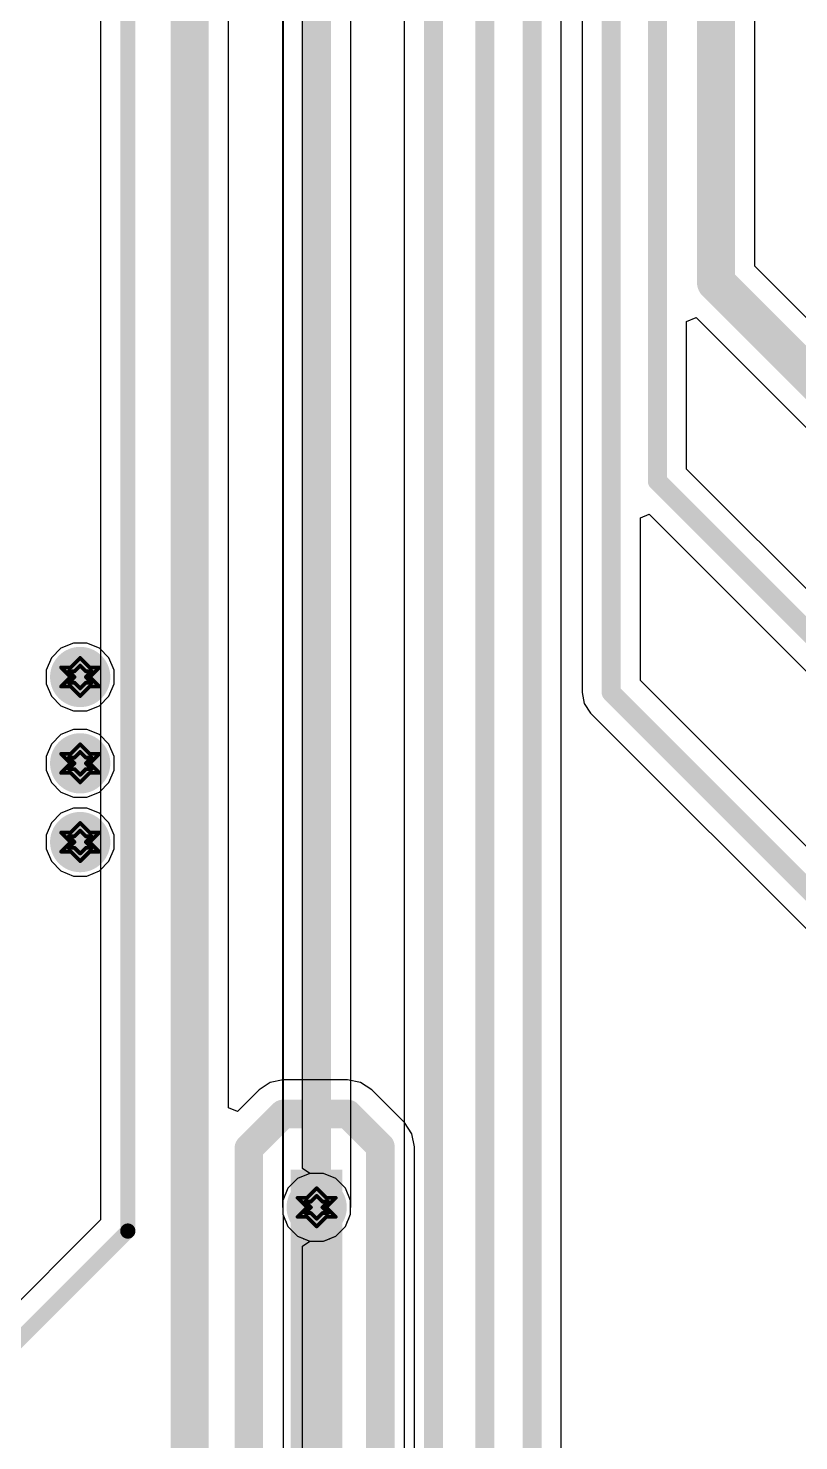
# Model space of a CAD drawing. Header units: inches. Extents: x -2.7 to 10.9, y -2.9 to 7.4.
# Drawn here: x 1.668 to 2.072, y -1.419 to -0.678 of the extents above; entities that cross this region are included whole.
import ezdxf

# ---------------------------------------------------------------- set-up
doc = ezdxf.new("R2010")
doc.units = ezdxf.units.IN
doc.header["$MEASUREMENT"] = 0
for name, color, linetype in [('Board Outline', 216, 'Continuous'), ('Bottom Layer', 5, 'Continuous'), ('Bottom Solder', 6, 'Continuous'), ('Drill Drawing', 1, 'Continuous'), ('Layer 2', 16, 'Continuous'), ('Layer 3', 76, 'Continuous'), ('Top Layer', 1, 'Continuous'), ('Top Solder', 216, 'Continuous'), ('Via Holes', 16, 'Continuous')]:
    doc.layers.add(name, color=color, linetype=linetype)

msp = doc.modelspace()

# ---------------------------------------------------------------- hatches: boundary and pattern name
at = {"layer": 'Bottom Layer'}
h = msp.add_hatch(color=5, dxfattribs=at)
edge = h.paths.add_edge_path()
edge.add_arc((1.69551, -1.01876), 0.01181, 0, 360)
h = msp.add_hatch(color=5, dxfattribs=at)
edge = h.paths.add_edge_path()
edge.add_arc((1.69551, -1.06407), 0.01181, 0, 360)
h = msp.add_hatch(color=5, dxfattribs=at)
edge = h.paths.add_edge_path()
edge.add_arc((1.69551, -1.10538), 0.01181, 0, 360)
msp.add_hatch(color=5, dxfattribs=at).paths.add_polyline_path([(1.806, -1.631), (1.833, -1.631), (1.833, -1.27727), (1.806, -1.27727)])
h = msp.add_hatch(color=5, dxfattribs=at)
edge = h.paths.add_edge_path()
edge.add_arc((1.81957, -1.297), 0.01181, 0, 360)
at = {"layer": 'Bottom Solder'}
h = msp.add_hatch(color=6, dxfattribs=at)
edge = h.paths.add_edge_path()
edge.add_arc((1.69551, -1.01876), 0.01581, 0, 360)
h = msp.add_hatch(color=6, dxfattribs=at)
edge = h.paths.add_edge_path()
edge.add_arc((1.69551, -1.06407), 0.01581, 0, 360)
h = msp.add_hatch(color=6, dxfattribs=at)
edge = h.paths.add_edge_path()
edge.add_arc((1.69551, -1.10538), 0.01581, 0, 360)
h = msp.add_hatch(color=6, dxfattribs=at)
edge = h.paths.add_edge_path()
edge.add_arc((1.81957, -1.297), 0.01581, 0, 360)
at = {"layer": 'Layer 2'}
h = msp.add_hatch(color=16, dxfattribs=at)
edge = h.paths.add_edge_path()
edge.add_arc((1.69551, -1.01876), 0.01181, 0, 360)
h = msp.add_hatch(color=16, dxfattribs=at)
edge = h.paths.add_edge_path()
edge.add_arc((1.69551, -1.06407), 0.01181, 0, 360)
h = msp.add_hatch(color=16, dxfattribs=at)
edge = h.paths.add_edge_path()
edge.add_arc((1.69551, -1.10538), 0.01181, 0, 360)
h = msp.add_hatch(color=16, dxfattribs=at)
edge = h.paths.add_edge_path()
edge.add_arc((1.81957, -1.297), 0.01181, 0, 360)
at = {"layer": 'Layer 3'}
h = msp.add_hatch(color=76, dxfattribs=at)
edge = h.paths.add_edge_path()
edge.add_arc((1.69551, -1.01876), 0.01181, 0, 360)
h = msp.add_hatch(color=76, dxfattribs=at)
edge = h.paths.add_edge_path()
edge.add_arc((1.69551, -1.06407), 0.01181, 0, 360)
h = msp.add_hatch(color=76, dxfattribs=at)
edge = h.paths.add_edge_path()
edge.add_arc((1.69551, -1.10538), 0.01181, 0, 360)
h = msp.add_hatch(color=76, dxfattribs=at)
edge = h.paths.add_edge_path()
edge.add_arc((1.81957, -1.297), 0.01181, 0, 360)
at = {"layer": 'Top Layer'}
h = msp.add_hatch(color=1, dxfattribs=at)
edge = h.paths.add_edge_path()
edge.add_arc((1.69551, -1.01876), 0.01181, 0, 360)
h = msp.add_hatch(color=1, dxfattribs=at)
edge = h.paths.add_edge_path()
edge.add_arc((1.69551, -1.06407), 0.01181, 0, 360)
h = msp.add_hatch(color=1, dxfattribs=at)
edge = h.paths.add_edge_path()
edge.add_arc((1.69551, -1.10538), 0.01181, 0, 360)
h = msp.add_hatch(color=1, dxfattribs=at)
edge = h.paths.add_edge_path()
edge.add_arc((1.81957, -1.297), 0.01181, 0, 360)
at = {"layer": 'Top Solder'}
h = msp.add_hatch(color=216, dxfattribs=at)
edge = h.paths.add_edge_path()
edge.add_arc((1.69551, -1.01876), 0.01581, 0, 360)
h = msp.add_hatch(color=216, dxfattribs=at)
edge = h.paths.add_edge_path()
edge.add_arc((1.69551, -1.06407), 0.01581, 0, 360)
h = msp.add_hatch(color=216, dxfattribs=at)
edge = h.paths.add_edge_path()
edge.add_arc((1.69551, -1.10538), 0.01581, 0, 360)
h = msp.add_hatch(color=216, dxfattribs=at)
edge = h.paths.add_edge_path()
edge.add_arc((1.81957, -1.297), 0.01581, 0, 360)
at = {"layer": 'Via Holes'}
h = msp.add_hatch(color=7, dxfattribs=at)
edge = h.paths.add_edge_path()
edge.add_arc((1.69551, -1.01876), 0.00591, 0, 360)
h = msp.add_hatch(color=7, dxfattribs=at)
edge = h.paths.add_edge_path()
edge.add_arc((1.69551, -1.06407), 0.00591, 0, 360)
h = msp.add_hatch(color=7, dxfattribs=at)
edge = h.paths.add_edge_path()
edge.add_arc((1.69551, -1.10538), 0.00591, 0, 360)
h = msp.add_hatch(color=7, dxfattribs=at)
edge = h.paths.add_edge_path()
edge.add_arc((1.81957, -1.297), 0.00591, 0, 360)

# ---------------------------------------------------------------- linework, layer by layer
at = {"layer": 'Board Outline'}
msp.add_lwpolyline([(2.84412, -0.24125, 0.005, 0.005, -0.741893), (-2.49969, -1.37795, 0.005, 0.005, 0)], format="xyseb", dxfattribs=at)
at = {"layer": 'Bottom Layer'}
for p, q in [((1.70622, -0.44339), (1.70622, -1.30352)), ((1.77338, -1.24485), (1.77338, -0.44451)), ((1.78938, -1.23538), (1.778, -1.24676)), ((1.79517, -1.23152), (1.78938, -1.23538)), ((1.78938, -1.23538), (1.78938, -1.23538)), ((1.802, -1.23016), (1.79517, -1.23152)), ((1.83582, -1.23016), (1.802, -1.23016)), ((1.84265, -1.23152), (1.83582, -1.23016)), ((1.84844, -1.23538), (1.84265, -1.23152)), ((1.86562, -1.25256), (1.84844, -1.23538)), ((1.778, -1.24676), (1.77338, -1.24485)), ((1.86948, -1.25835), (1.86562, -1.25256)), ((1.86562, -1.25256), (1.86562, -1.25256)), ((1.87084, -1.26518), (1.86948, -1.25835)), ((1.87084, -1.57152), (1.87084, -1.26518)), ((1.70622, -1.30352), (1.599, -1.41074))]:
    msp.add_line(p, q, dxfattribs=at)
for points in [[(1.75299, -1.43321, 0.02, 0.02, 0), (1.75299, -0.43606, 0.02, 0.02, 0)], [(1.72049, -1.30944, 0.008, 0.008, 0), (1.72049, -0.43748, 0.008, 0.008, 0)], [(2.341, -0.6896, 0.01, 0.01, -0.198921), (1.86979, -1.82714, 0.01, 0.01, 0)], [(2.36462, -0.68742, 0.01, 0.01, -0.199778), (1.88553, -1.83861, 0.01, 0.01, 0)], [(1.784, -1.266, 0.015, 0.015, 0), (1.802, -1.248, 0.015, 0.015, 0)], [(1.802, -1.248, 0.015, 0.015, 0), (1.83582, -1.248, 0.015, 0.015, 0)], [(1.83582, -1.248, 0.015, 0.015, 0), (1.853, -1.26518, 0.015, 0.015, 0)], [(1.784, -1.52037, 0.015, 0.015, 0), (1.784, -1.266, 0.015, 0.015, 0)], [(1.853, -1.57891, 0.015, 0.015, 0), (1.853, -1.26518, 0.015, 0.015, 0)], [(1.60138, -1.42855, 0.008, 0.008, 0), (1.72049, -1.30944, 0.008, 0.008, 0)]]:
    msp.add_lwpolyline(points, format="xyseb", dxfattribs=at)
for points in [[(1.79825, -1.248, 0.0075, 0.0075, 1), (1.80575, -1.248, 0.0075, 0.0075, 1)], [(1.79825, -1.248, 0.0075, 0.0075, 1), (1.80575, -1.248, 0.0075, 0.0075, 1)], [(1.83207, -1.248, 0.0075, 0.0075, 1), (1.83957, -1.248, 0.0075, 0.0075, 1)], [(1.83207, -1.248, 0.0075, 0.0075, 1), (1.83957, -1.248, 0.0075, 0.0075, 1)], [(1.78025, -1.266, 0.0075, 0.0075, 1), (1.78775, -1.266, 0.0075, 0.0075, 1)], [(1.78025, -1.266, 0.0075, 0.0075, 1), (1.78775, -1.266, 0.0075, 0.0075, 1)], [(1.84925, -1.26518, 0.0075, 0.0075, 1), (1.85675, -1.26518, 0.0075, 0.0075, 1)], [(1.84925, -1.26518, 0.0075, 0.0075, 1), (1.85675, -1.26518, 0.0075, 0.0075, 1)], [(1.71849, -1.30944, 0.004, 0.004, 1), (1.72249, -1.30944, 0.004, 0.004, 1)], [(1.71849, -1.30944, 0.004, 0.004, 1), (1.72249, -1.30944, 0.004, 0.004, 1)]]:
    msp.add_lwpolyline(points, format="xyseb", close=True, dxfattribs=at)
at = {"layer": 'Drill Drawing'}
for points in [[(1.69051, -1.01376, 0.002, 0.002, 0), (1.69551, -1.00876, 0.002, 0.002, 0)], [(1.69551, -1.00876, 0.002, 0.002, 0), (1.70051, -1.01376, 0.002, 0.002, 0)], [(1.68551, -1.01376, 0.002, 0.002, 0), (1.69051, -1.01876, 0.002, 0.002, 0)], [(1.68551, -1.01376, 0.002, 0.002, 0), (1.69051, -1.01376, 0.002, 0.002, 0)], [(1.68951, -1.01576, 0.002, 0.002, 0), (1.69251, -1.01876, 0.002, 0.002, 0)], [(1.68951, -1.01576, 0.002, 0.002, 0), (1.69251, -1.01576, 0.002, 0.002, 0)], [(1.69251, -1.01576, 0.002, 0.002, 0), (1.69551, -1.01276, 0.002, 0.002, 0)], [(1.69551, -1.01276, 0.002, 0.002, 0), (1.69851, -1.01576, 0.002, 0.002, 0)], [(1.69851, -1.01576, 0.002, 0.002, 0), (1.70151, -1.01576, 0.002, 0.002, 0)], [(1.69851, -1.01876, 0.002, 0.002, 0), (1.70151, -1.01576, 0.002, 0.002, 0)], [(1.70051, -1.01376, 0.002, 0.002, 0), (1.70551, -1.01376, 0.002, 0.002, 0)], [(1.70051, -1.01876, 0.002, 0.002, 0), (1.70551, -1.01376, 0.002, 0.002, 0)], [(1.68551, -1.02376, 0.002, 0.002, 0), (1.69051, -1.01876, 0.002, 0.002, 0)], [(1.68951, -1.02176, 0.002, 0.002, 0), (1.69251, -1.01876, 0.002, 0.002, 0)], [(1.68951, -1.02176, 0.002, 0.002, 0), (1.69251, -1.02176, 0.002, 0.002, 0)], [(1.69251, -1.02176, 0.002, 0.002, 0), (1.69551, -1.02476, 0.002, 0.002, 0)], [(1.69551, -1.02476, 0.002, 0.002, 0), (1.69851, -1.02176, 0.002, 0.002, 0)], [(1.69851, -1.01876, 0.002, 0.002, 0), (1.70151, -1.02176, 0.002, 0.002, 0)], [(1.69851, -1.02176, 0.002, 0.002, 0), (1.70151, -1.02176, 0.002, 0.002, 0)], [(1.70051, -1.01876, 0.002, 0.002, 0), (1.70551, -1.02376, 0.002, 0.002, 0)], [(1.68551, -1.02376, 0.002, 0.002, 0), (1.69051, -1.02376, 0.002, 0.002, 0)], [(1.69051, -1.02376, 0.002, 0.002, 0), (1.69551, -1.02876, 0.002, 0.002, 0)], [(1.69551, -1.02876, 0.002, 0.002, 0), (1.70051, -1.02376, 0.002, 0.002, 0)], [(1.70051, -1.02376, 0.002, 0.002, 0), (1.70551, -1.02376, 0.002, 0.002, 0)], [(1.68551, -1.05907, 0.002, 0.002, 0), (1.69051, -1.06407, 0.002, 0.002, 0)], [(1.68551, -1.05907, 0.002, 0.002, 0), (1.69051, -1.05907, 0.002, 0.002, 0)], [(1.69051, -1.05907, 0.002, 0.002, 0), (1.69551, -1.05407, 0.002, 0.002, 0)], [(1.69251, -1.06107, 0.002, 0.002, 0), (1.69551, -1.05807, 0.002, 0.002, 0)], [(1.69551, -1.05407, 0.002, 0.002, 0), (1.70051, -1.05907, 0.002, 0.002, 0)], [(1.69551, -1.05807, 0.002, 0.002, 0), (1.69851, -1.06107, 0.002, 0.002, 0)], [(1.70051, -1.05907, 0.002, 0.002, 0), (1.70551, -1.05907, 0.002, 0.002, 0)], [(1.70051, -1.06407, 0.002, 0.002, 0), (1.70551, -1.05907, 0.002, 0.002, 0)], [(1.68551, -1.06907, 0.002, 0.002, 0), (1.69051, -1.06407, 0.002, 0.002, 0)], [(1.68951, -1.06107, 0.002, 0.002, 0), (1.69251, -1.06407, 0.002, 0.002, 0)], [(1.68951, -1.06107, 0.002, 0.002, 0), (1.69251, -1.06107, 0.002, 0.002, 0)], [(1.68951, -1.06707, 0.002, 0.002, 0), (1.69251, -1.06407, 0.002, 0.002, 0)], [(1.68951, -1.06707, 0.002, 0.002, 0), (1.69251, -1.06707, 0.002, 0.002, 0)], [(1.69251, -1.06707, 0.002, 0.002, 0), (1.69551, -1.07007, 0.002, 0.002, 0)], [(1.69551, -1.07007, 0.002, 0.002, 0), (1.69851, -1.06707, 0.002, 0.002, 0)], [(1.69851, -1.06107, 0.002, 0.002, 0), (1.70151, -1.06107, 0.002, 0.002, 0)], [(1.69851, -1.06407, 0.002, 0.002, 0), (1.70151, -1.06107, 0.002, 0.002, 0)], [(1.69851, -1.06407, 0.002, 0.002, 0), (1.70151, -1.06707, 0.002, 0.002, 0)], [(1.69851, -1.06707, 0.002, 0.002, 0), (1.70151, -1.06707, 0.002, 0.002, 0)], [(1.70051, -1.06407, 0.002, 0.002, 0), (1.70551, -1.06907, 0.002, 0.002, 0)], [(1.68551, -1.06907, 0.002, 0.002, 0), (1.69051, -1.06907, 0.002, 0.002, 0)], [(1.69051, -1.06907, 0.002, 0.002, 0), (1.69551, -1.07407, 0.002, 0.002, 0)], [(1.69551, -1.07407, 0.002, 0.002, 0), (1.70051, -1.06907, 0.002, 0.002, 0)], [(1.70051, -1.06907, 0.002, 0.002, 0), (1.70551, -1.06907, 0.002, 0.002, 0)], [(1.69051, -1.10038, 0.002, 0.002, 0), (1.69551, -1.09538, 0.002, 0.002, 0)], [(1.69551, -1.09538, 0.002, 0.002, 0), (1.70051, -1.10038, 0.002, 0.002, 0)], [(1.68551, -1.10038, 0.002, 0.002, 0), (1.69051, -1.10538, 0.002, 0.002, 0)], [(1.68551, -1.10038, 0.002, 0.002, 0), (1.69051, -1.10038, 0.002, 0.002, 0)], [(1.68951, -1.10238, 0.002, 0.002, 0), (1.69251, -1.10538, 0.002, 0.002, 0)], [(1.68951, -1.10238, 0.002, 0.002, 0), (1.69251, -1.10238, 0.002, 0.002, 0)], [(1.69251, -1.10238, 0.002, 0.002, 0), (1.69551, -1.09938, 0.002, 0.002, 0)], [(1.69551, -1.09938, 0.002, 0.002, 0), (1.69851, -1.10238, 0.002, 0.002, 0)], [(1.69851, -1.10238, 0.002, 0.002, 0), (1.70151, -1.10238, 0.002, 0.002, 0)], [(1.69851, -1.10538, 0.002, 0.002, 0), (1.70151, -1.10238, 0.002, 0.002, 0)], [(1.70051, -1.10038, 0.002, 0.002, 0), (1.70551, -1.10038, 0.002, 0.002, 0)], [(1.70051, -1.10538, 0.002, 0.002, 0), (1.70551, -1.10038, 0.002, 0.002, 0)], [(1.68551, -1.11038, 0.002, 0.002, 0), (1.69051, -1.10538, 0.002, 0.002, 0)], [(1.68551, -1.11038, 0.002, 0.002, 0), (1.69051, -1.11038, 0.002, 0.002, 0)], [(1.68951, -1.10838, 0.002, 0.002, 0), (1.69251, -1.10538, 0.002, 0.002, 0)], [(1.68951, -1.10838, 0.002, 0.002, 0), (1.69251, -1.10838, 0.002, 0.002, 0)], [(1.69051, -1.11038, 0.002, 0.002, 0), (1.69551, -1.11538, 0.002, 0.002, 0)], [(1.69251, -1.10838, 0.002, 0.002, 0), (1.69551, -1.11138, 0.002, 0.002, 0)], [(1.69551, -1.11138, 0.002, 0.002, 0), (1.69851, -1.10838, 0.002, 0.002, 0)], [(1.69551, -1.11538, 0.002, 0.002, 0), (1.70051, -1.11038, 0.002, 0.002, 0)], [(1.69851, -1.10538, 0.002, 0.002, 0), (1.70151, -1.10838, 0.002, 0.002, 0)], [(1.69851, -1.10838, 0.002, 0.002, 0), (1.70151, -1.10838, 0.002, 0.002, 0)], [(1.70051, -1.10538, 0.002, 0.002, 0), (1.70551, -1.11038, 0.002, 0.002, 0)], [(1.70051, -1.11038, 0.002, 0.002, 0), (1.70551, -1.11038, 0.002, 0.002, 0)], [(1.81457, -1.292, 0.002, 0.002, 0), (1.81957, -1.287, 0.002, 0.002, 0)], [(1.81957, -1.287, 0.002, 0.002, 0), (1.82457, -1.292, 0.002, 0.002, 0)], [(1.80957, -1.292, 0.002, 0.002, 0), (1.81457, -1.297, 0.002, 0.002, 0)], [(1.80957, -1.292, 0.002, 0.002, 0), (1.81457, -1.292, 0.002, 0.002, 0)], [(1.80957, -1.302, 0.002, 0.002, 0), (1.81457, -1.297, 0.002, 0.002, 0)], [(1.81357, -1.294, 0.002, 0.002, 0), (1.81657, -1.297, 0.002, 0.002, 0)], [(1.81357, -1.294, 0.002, 0.002, 0), (1.81657, -1.294, 0.002, 0.002, 0)], [(1.81357, -1.3, 0.002, 0.002, 0), (1.81657, -1.297, 0.002, 0.002, 0)], [(1.81657, -1.294, 0.002, 0.002, 0), (1.81957, -1.291, 0.002, 0.002, 0)], [(1.81957, -1.291, 0.002, 0.002, 0), (1.82257, -1.294, 0.002, 0.002, 0)], [(1.82257, -1.294, 0.002, 0.002, 0), (1.82557, -1.294, 0.002, 0.002, 0)], [(1.82257, -1.297, 0.002, 0.002, 0), (1.82557, -1.294, 0.002, 0.002, 0)], [(1.82257, -1.297, 0.002, 0.002, 0), (1.82557, -1.3, 0.002, 0.002, 0)], [(1.82457, -1.292, 0.002, 0.002, 0), (1.82957, -1.292, 0.002, 0.002, 0)], [(1.82457, -1.297, 0.002, 0.002, 0), (1.82957, -1.292, 0.002, 0.002, 0)], [(1.82457, -1.297, 0.002, 0.002, 0), (1.82957, -1.302, 0.002, 0.002, 0)], [(1.80957, -1.302, 0.002, 0.002, 0), (1.81457, -1.302, 0.002, 0.002, 0)], [(1.81357, -1.3, 0.002, 0.002, 0), (1.81657, -1.3, 0.002, 0.002, 0)], [(1.81457, -1.302, 0.002, 0.002, 0), (1.81957, -1.307, 0.002, 0.002, 0)], [(1.81657, -1.3, 0.002, 0.002, 0), (1.81957, -1.303, 0.002, 0.002, 0)], [(1.81957, -1.303, 0.002, 0.002, 0), (1.82257, -1.3, 0.002, 0.002, 0)], [(1.81957, -1.307, 0.002, 0.002, 0), (1.82457, -1.302, 0.002, 0.002, 0)], [(1.82257, -1.3, 0.002, 0.002, 0), (1.82557, -1.3, 0.002, 0.002, 0)], [(1.82457, -1.302, 0.002, 0.002, 0), (1.82957, -1.302, 0.002, 0.002, 0)]]:
    msp.add_lwpolyline(points, format="xyseb", dxfattribs=at)
for points in [[(1.69501, -1.00876, 0.001, 0.001, 1), (1.69601, -1.00876, 0.001, 0.001, 1)], [(1.69501, -1.00876, 0.001, 0.001, 1), (1.69601, -1.00876, 0.001, 0.001, 1)], [(1.68501, -1.01376, 0.001, 0.001, 1), (1.68601, -1.01376, 0.001, 0.001, 1)], [(1.68501, -1.01376, 0.001, 0.001, 1), (1.68601, -1.01376, 0.001, 0.001, 1)], [(1.68901, -1.01576, 0.001, 0.001, 1), (1.69001, -1.01576, 0.001, 0.001, 1)], [(1.68901, -1.01576, 0.001, 0.001, 1), (1.69001, -1.01576, 0.001, 0.001, 1)], [(1.69001, -1.01376, 0.001, 0.001, 1), (1.69101, -1.01376, 0.001, 0.001, 1)], [(1.69001, -1.01376, 0.001, 0.001, 1), (1.69101, -1.01376, 0.001, 0.001, 1)], [(1.69201, -1.01576, 0.001, 0.001, 1), (1.69301, -1.01576, 0.001, 0.001, 1)], [(1.69201, -1.01576, 0.001, 0.001, 1), (1.69301, -1.01576, 0.001, 0.001, 1)], [(1.69501, -1.01276, 0.001, 0.001, 1), (1.69601, -1.01276, 0.001, 0.001, 1)], [(1.69501, -1.01276, 0.001, 0.001, 1), (1.69601, -1.01276, 0.001, 0.001, 1)], [(1.69801, -1.01576, 0.001, 0.001, 1), (1.69901, -1.01576, 0.001, 0.001, 1)], [(1.69801, -1.01576, 0.001, 0.001, 1), (1.69901, -1.01576, 0.001, 0.001, 1)], [(1.70001, -1.01376, 0.001, 0.001, 1), (1.70101, -1.01376, 0.001, 0.001, 1)], [(1.70001, -1.01376, 0.001, 0.001, 1), (1.70101, -1.01376, 0.001, 0.001, 1)], [(1.70101, -1.01576, 0.001, 0.001, 1), (1.70201, -1.01576, 0.001, 0.001, 1)], [(1.70101, -1.01576, 0.001, 0.001, 1), (1.70201, -1.01576, 0.001, 0.001, 1)], [(1.70501, -1.01376, 0.001, 0.001, 1), (1.70601, -1.01376, 0.001, 0.001, 1)], [(1.70501, -1.01376, 0.001, 0.001, 1), (1.70601, -1.01376, 0.001, 0.001, 1)], [(1.68901, -1.02176, 0.001, 0.001, 1), (1.69001, -1.02176, 0.001, 0.001, 1)], [(1.68901, -1.02176, 0.001, 0.001, 1), (1.69001, -1.02176, 0.001, 0.001, 1)], [(1.69001, -1.01876, 0.001, 0.001, 1), (1.69101, -1.01876, 0.001, 0.001, 1)], [(1.69001, -1.01876, 0.001, 0.001, 1), (1.69101, -1.01876, 0.001, 0.001, 1)], [(1.69201, -1.01876, 0.001, 0.001, 1), (1.69301, -1.01876, 0.001, 0.001, 1)], [(1.69201, -1.01876, 0.001, 0.001, 1), (1.69301, -1.01876, 0.001, 0.001, 1)], [(1.69201, -1.02176, 0.001, 0.001, 1), (1.69301, -1.02176, 0.001, 0.001, 1)], [(1.69201, -1.02176, 0.001, 0.001, 1), (1.69301, -1.02176, 0.001, 0.001, 1)], [(1.69801, -1.01876, 0.001, 0.001, 1), (1.69901, -1.01876, 0.001, 0.001, 1)], [(1.69801, -1.01876, 0.001, 0.001, 1), (1.69901, -1.01876, 0.001, 0.001, 1)], [(1.69801, -1.02176, 0.001, 0.001, 1), (1.69901, -1.02176, 0.001, 0.001, 1)], [(1.69801, -1.02176, 0.001, 0.001, 1), (1.69901, -1.02176, 0.001, 0.001, 1)], [(1.70001, -1.01876, 0.001, 0.001, 1), (1.70101, -1.01876, 0.001, 0.001, 1)], [(1.70001, -1.01876, 0.001, 0.001, 1), (1.70101, -1.01876, 0.001, 0.001, 1)], [(1.70101, -1.02176, 0.001, 0.001, 1), (1.70201, -1.02176, 0.001, 0.001, 1)], [(1.70101, -1.02176, 0.001, 0.001, 1), (1.70201, -1.02176, 0.001, 0.001, 1)], [(1.68501, -1.02376, 0.001, 0.001, 1), (1.68601, -1.02376, 0.001, 0.001, 1)], [(1.68501, -1.02376, 0.001, 0.001, 1), (1.68601, -1.02376, 0.001, 0.001, 1)], [(1.69001, -1.02376, 0.001, 0.001, 1), (1.69101, -1.02376, 0.001, 0.001, 1)], [(1.69001, -1.02376, 0.001, 0.001, 1), (1.69101, -1.02376, 0.001, 0.001, 1)], [(1.69501, -1.02476, 0.001, 0.001, 1), (1.69601, -1.02476, 0.001, 0.001, 1)], [(1.69501, -1.02476, 0.001, 0.001, 1), (1.69601, -1.02476, 0.001, 0.001, 1)], [(1.69501, -1.02876, 0.001, 0.001, 1), (1.69601, -1.02876, 0.001, 0.001, 1)], [(1.69501, -1.02876, 0.001, 0.001, 1), (1.69601, -1.02876, 0.001, 0.001, 1)], [(1.70001, -1.02376, 0.001, 0.001, 1), (1.70101, -1.02376, 0.001, 0.001, 1)], [(1.70001, -1.02376, 0.001, 0.001, 1), (1.70101, -1.02376, 0.001, 0.001, 1)], [(1.70501, -1.02376, 0.001, 0.001, 1), (1.70601, -1.02376, 0.001, 0.001, 1)], [(1.70501, -1.02376, 0.001, 0.001, 1), (1.70601, -1.02376, 0.001, 0.001, 1)], [(1.68501, -1.05907, 0.001, 0.001, 1), (1.68601, -1.05907, 0.001, 0.001, 1)], [(1.68501, -1.05907, 0.001, 0.001, 1), (1.68601, -1.05907, 0.001, 0.001, 1)], [(1.69001, -1.05907, 0.001, 0.001, 1), (1.69101, -1.05907, 0.001, 0.001, 1)], [(1.69001, -1.05907, 0.001, 0.001, 1), (1.69101, -1.05907, 0.001, 0.001, 1)], [(1.69501, -1.05407, 0.001, 0.001, 1), (1.69601, -1.05407, 0.001, 0.001, 1)], [(1.69501, -1.05407, 0.001, 0.001, 1), (1.69601, -1.05407, 0.001, 0.001, 1)], [(1.69501, -1.05807, 0.001, 0.001, 1), (1.69601, -1.05807, 0.001, 0.001, 1)], [(1.69501, -1.05807, 0.001, 0.001, 1), (1.69601, -1.05807, 0.001, 0.001, 1)], [(1.70001, -1.05907, 0.001, 0.001, 1), (1.70101, -1.05907, 0.001, 0.001, 1)], [(1.70001, -1.05907, 0.001, 0.001, 1), (1.70101, -1.05907, 0.001, 0.001, 1)], [(1.70501, -1.05907, 0.001, 0.001, 1), (1.70601, -1.05907, 0.001, 0.001, 1)], [(1.70501, -1.05907, 0.001, 0.001, 1), (1.70601, -1.05907, 0.001, 0.001, 1)], [(1.68901, -1.06107, 0.001, 0.001, 1), (1.69001, -1.06107, 0.001, 0.001, 1)], [(1.68901, -1.06107, 0.001, 0.001, 1), (1.69001, -1.06107, 0.001, 0.001, 1)], [(1.68901, -1.06707, 0.001, 0.001, 1), (1.69001, -1.06707, 0.001, 0.001, 1)], [(1.68901, -1.06707, 0.001, 0.001, 1), (1.69001, -1.06707, 0.001, 0.001, 1)], [(1.69001, -1.06407, 0.001, 0.001, 1), (1.69101, -1.06407, 0.001, 0.001, 1)], [(1.69001, -1.06407, 0.001, 0.001, 1), (1.69101, -1.06407, 0.001, 0.001, 1)], [(1.69201, -1.06107, 0.001, 0.001, 1), (1.69301, -1.06107, 0.001, 0.001, 1)], [(1.69201, -1.06107, 0.001, 0.001, 1), (1.69301, -1.06107, 0.001, 0.001, 1)], [(1.69201, -1.06407, 0.001, 0.001, 1), (1.69301, -1.06407, 0.001, 0.001, 1)], [(1.69201, -1.06407, 0.001, 0.001, 1), (1.69301, -1.06407, 0.001, 0.001, 1)], [(1.69201, -1.06707, 0.001, 0.001, 1), (1.69301, -1.06707, 0.001, 0.001, 1)], [(1.69201, -1.06707, 0.001, 0.001, 1), (1.69301, -1.06707, 0.001, 0.001, 1)], [(1.69801, -1.06107, 0.001, 0.001, 1), (1.69901, -1.06107, 0.001, 0.001, 1)], [(1.69801, -1.06107, 0.001, 0.001, 1), (1.69901, -1.06107, 0.001, 0.001, 1)], [(1.69801, -1.06407, 0.001, 0.001, 1), (1.69901, -1.06407, 0.001, 0.001, 1)], [(1.69801, -1.06407, 0.001, 0.001, 1), (1.69901, -1.06407, 0.001, 0.001, 1)], [(1.69801, -1.06707, 0.001, 0.001, 1), (1.69901, -1.06707, 0.001, 0.001, 1)], [(1.69801, -1.06707, 0.001, 0.001, 1), (1.69901, -1.06707, 0.001, 0.001, 1)], [(1.70001, -1.06407, 0.001, 0.001, 1), (1.70101, -1.06407, 0.001, 0.001, 1)], [(1.70001, -1.06407, 0.001, 0.001, 1), (1.70101, -1.06407, 0.001, 0.001, 1)], [(1.70101, -1.06107, 0.001, 0.001, 1), (1.70201, -1.06107, 0.001, 0.001, 1)], [(1.70101, -1.06107, 0.001, 0.001, 1), (1.70201, -1.06107, 0.001, 0.001, 1)], [(1.70101, -1.06707, 0.001, 0.001, 1), (1.70201, -1.06707, 0.001, 0.001, 1)], [(1.70101, -1.06707, 0.001, 0.001, 1), (1.70201, -1.06707, 0.001, 0.001, 1)], [(1.68501, -1.06907, 0.001, 0.001, 1), (1.68601, -1.06907, 0.001, 0.001, 1)], [(1.68501, -1.06907, 0.001, 0.001, 1), (1.68601, -1.06907, 0.001, 0.001, 1)], [(1.69001, -1.06907, 0.001, 0.001, 1), (1.69101, -1.06907, 0.001, 0.001, 1)], [(1.69001, -1.06907, 0.001, 0.001, 1), (1.69101, -1.06907, 0.001, 0.001, 1)], [(1.69501, -1.07007, 0.001, 0.001, 1), (1.69601, -1.07007, 0.001, 0.001, 1)], [(1.69501, -1.07007, 0.001, 0.001, 1), (1.69601, -1.07007, 0.001, 0.001, 1)], [(1.69501, -1.07407, 0.001, 0.001, 1), (1.69601, -1.07407, 0.001, 0.001, 1)], [(1.69501, -1.07407, 0.001, 0.001, 1), (1.69601, -1.07407, 0.001, 0.001, 1)], [(1.70001, -1.06907, 0.001, 0.001, 1), (1.70101, -1.06907, 0.001, 0.001, 1)], [(1.70001, -1.06907, 0.001, 0.001, 1), (1.70101, -1.06907, 0.001, 0.001, 1)], [(1.70501, -1.06907, 0.001, 0.001, 1), (1.70601, -1.06907, 0.001, 0.001, 1)], [(1.70501, -1.06907, 0.001, 0.001, 1), (1.70601, -1.06907, 0.001, 0.001, 1)], [(1.69501, -1.09538, 0.001, 0.001, 1), (1.69601, -1.09538, 0.001, 0.001, 1)], [(1.69501, -1.09538, 0.001, 0.001, 1), (1.69601, -1.09538, 0.001, 0.001, 1)], [(1.68501, -1.10038, 0.001, 0.001, 1), (1.68601, -1.10038, 0.001, 0.001, 1)], [(1.68501, -1.10038, 0.001, 0.001, 1), (1.68601, -1.10038, 0.001, 0.001, 1)], [(1.68901, -1.10238, 0.001, 0.001, 1), (1.69001, -1.10238, 0.001, 0.001, 1)], [(1.68901, -1.10238, 0.001, 0.001, 1), (1.69001, -1.10238, 0.001, 0.001, 1)], [(1.69001, -1.10038, 0.001, 0.001, 1), (1.69101, -1.10038, 0.001, 0.001, 1)], [(1.69001, -1.10038, 0.001, 0.001, 1), (1.69101, -1.10038, 0.001, 0.001, 1)], [(1.69201, -1.10238, 0.001, 0.001, 1), (1.69301, -1.10238, 0.001, 0.001, 1)], [(1.69201, -1.10238, 0.001, 0.001, 1), (1.69301, -1.10238, 0.001, 0.001, 1)], [(1.69501, -1.09938, 0.001, 0.001, 1), (1.69601, -1.09938, 0.001, 0.001, 1)], [(1.69501, -1.09938, 0.001, 0.001, 1), (1.69601, -1.09938, 0.001, 0.001, 1)], [(1.69801, -1.10238, 0.001, 0.001, 1), (1.69901, -1.10238, 0.001, 0.001, 1)], [(1.69801, -1.10238, 0.001, 0.001, 1), (1.69901, -1.10238, 0.001, 0.001, 1)], [(1.70001, -1.10038, 0.001, 0.001, 1), (1.70101, -1.10038, 0.001, 0.001, 1)], [(1.70001, -1.10038, 0.001, 0.001, 1), (1.70101, -1.10038, 0.001, 0.001, 1)], [(1.70101, -1.10238, 0.001, 0.001, 1), (1.70201, -1.10238, 0.001, 0.001, 1)], [(1.70101, -1.10238, 0.001, 0.001, 1), (1.70201, -1.10238, 0.001, 0.001, 1)], [(1.70501, -1.10038, 0.001, 0.001, 1), (1.70601, -1.10038, 0.001, 0.001, 1)], [(1.70501, -1.10038, 0.001, 0.001, 1), (1.70601, -1.10038, 0.001, 0.001, 1)], [(1.68501, -1.11038, 0.001, 0.001, 1), (1.68601, -1.11038, 0.001, 0.001, 1)], [(1.68501, -1.11038, 0.001, 0.001, 1), (1.68601, -1.11038, 0.001, 0.001, 1)], [(1.68901, -1.10838, 0.001, 0.001, 1), (1.69001, -1.10838, 0.001, 0.001, 1)], [(1.68901, -1.10838, 0.001, 0.001, 1), (1.69001, -1.10838, 0.001, 0.001, 1)], [(1.69001, -1.10538, 0.001, 0.001, 1), (1.69101, -1.10538, 0.001, 0.001, 1)], [(1.69001, -1.10538, 0.001, 0.001, 1), (1.69101, -1.10538, 0.001, 0.001, 1)], [(1.69001, -1.11038, 0.001, 0.001, 1), (1.69101, -1.11038, 0.001, 0.001, 1)], [(1.69001, -1.11038, 0.001, 0.001, 1), (1.69101, -1.11038, 0.001, 0.001, 1)], [(1.69201, -1.10538, 0.001, 0.001, 1), (1.69301, -1.10538, 0.001, 0.001, 1)], [(1.69201, -1.10538, 0.001, 0.001, 1), (1.69301, -1.10538, 0.001, 0.001, 1)], [(1.69201, -1.10838, 0.001, 0.001, 1), (1.69301, -1.10838, 0.001, 0.001, 1)], [(1.69201, -1.10838, 0.001, 0.001, 1), (1.69301, -1.10838, 0.001, 0.001, 1)], [(1.69501, -1.11138, 0.001, 0.001, 1), (1.69601, -1.11138, 0.001, 0.001, 1)], [(1.69501, -1.11138, 0.001, 0.001, 1), (1.69601, -1.11138, 0.001, 0.001, 1)], [(1.69801, -1.10538, 0.001, 0.001, 1), (1.69901, -1.10538, 0.001, 0.001, 1)], [(1.69801, -1.10538, 0.001, 0.001, 1), (1.69901, -1.10538, 0.001, 0.001, 1)], [(1.69801, -1.10838, 0.001, 0.001, 1), (1.69901, -1.10838, 0.001, 0.001, 1)], [(1.69801, -1.10838, 0.001, 0.001, 1), (1.69901, -1.10838, 0.001, 0.001, 1)], [(1.70001, -1.10538, 0.001, 0.001, 1), (1.70101, -1.10538, 0.001, 0.001, 1)], [(1.70001, -1.10538, 0.001, 0.001, 1), (1.70101, -1.10538, 0.001, 0.001, 1)], [(1.70001, -1.11038, 0.001, 0.001, 1), (1.70101, -1.11038, 0.001, 0.001, 1)], [(1.70001, -1.11038, 0.001, 0.001, 1), (1.70101, -1.11038, 0.001, 0.001, 1)], [(1.70101, -1.10838, 0.001, 0.001, 1), (1.70201, -1.10838, 0.001, 0.001, 1)], [(1.70101, -1.10838, 0.001, 0.001, 1), (1.70201, -1.10838, 0.001, 0.001, 1)], [(1.70501, -1.11038, 0.001, 0.001, 1), (1.70601, -1.11038, 0.001, 0.001, 1)], [(1.70501, -1.11038, 0.001, 0.001, 1), (1.70601, -1.11038, 0.001, 0.001, 1)], [(1.69501, -1.11538, 0.001, 0.001, 1), (1.69601, -1.11538, 0.001, 0.001, 1)], [(1.69501, -1.11538, 0.001, 0.001, 1), (1.69601, -1.11538, 0.001, 0.001, 1)], [(1.81907, -1.287, 0.001, 0.001, 1), (1.82007, -1.287, 0.001, 0.001, 1)], [(1.81907, -1.287, 0.001, 0.001, 1), (1.82007, -1.287, 0.001, 0.001, 1)], [(1.80907, -1.292, 0.001, 0.001, 1), (1.81007, -1.292, 0.001, 0.001, 1)], [(1.80907, -1.292, 0.001, 0.001, 1), (1.81007, -1.292, 0.001, 0.001, 1)], [(1.81307, -1.294, 0.001, 0.001, 1), (1.81407, -1.294, 0.001, 0.001, 1)], [(1.81307, -1.294, 0.001, 0.001, 1), (1.81407, -1.294, 0.001, 0.001, 1)], [(1.81407, -1.292, 0.001, 0.001, 1), (1.81507, -1.292, 0.001, 0.001, 1)], [(1.81407, -1.292, 0.001, 0.001, 1), (1.81507, -1.292, 0.001, 0.001, 1)], [(1.81407, -1.297, 0.001, 0.001, 1), (1.81507, -1.297, 0.001, 0.001, 1)], [(1.81407, -1.297, 0.001, 0.001, 1), (1.81507, -1.297, 0.001, 0.001, 1)], [(1.81607, -1.294, 0.001, 0.001, 1), (1.81707, -1.294, 0.001, 0.001, 1)], [(1.81607, -1.294, 0.001, 0.001, 1), (1.81707, -1.294, 0.001, 0.001, 1)], [(1.81607, -1.297, 0.001, 0.001, 1), (1.81707, -1.297, 0.001, 0.001, 1)], [(1.81607, -1.297, 0.001, 0.001, 1), (1.81707, -1.297, 0.001, 0.001, 1)], [(1.81907, -1.291, 0.001, 0.001, 1), (1.82007, -1.291, 0.001, 0.001, 1)], [(1.81907, -1.291, 0.001, 0.001, 1), (1.82007, -1.291, 0.001, 0.001, 1)], [(1.82207, -1.294, 0.001, 0.001, 1), (1.82307, -1.294, 0.001, 0.001, 1)], [(1.82207, -1.294, 0.001, 0.001, 1), (1.82307, -1.294, 0.001, 0.001, 1)], [(1.82207, -1.297, 0.001, 0.001, 1), (1.82307, -1.297, 0.001, 0.001, 1)], [(1.82207, -1.297, 0.001, 0.001, 1), (1.82307, -1.297, 0.001, 0.001, 1)], [(1.82407, -1.292, 0.001, 0.001, 1), (1.82507, -1.292, 0.001, 0.001, 1)], [(1.82407, -1.292, 0.001, 0.001, 1), (1.82507, -1.292, 0.001, 0.001, 1)], [(1.82407, -1.297, 0.001, 0.001, 1), (1.82507, -1.297, 0.001, 0.001, 1)], [(1.82407, -1.297, 0.001, 0.001, 1), (1.82507, -1.297, 0.001, 0.001, 1)], [(1.82507, -1.294, 0.001, 0.001, 1), (1.82607, -1.294, 0.001, 0.001, 1)], [(1.82507, -1.294, 0.001, 0.001, 1), (1.82607, -1.294, 0.001, 0.001, 1)], [(1.82907, -1.292, 0.001, 0.001, 1), (1.83007, -1.292, 0.001, 0.001, 1)], [(1.82907, -1.292, 0.001, 0.001, 1), (1.83007, -1.292, 0.001, 0.001, 1)], [(1.80907, -1.302, 0.001, 0.001, 1), (1.81007, -1.302, 0.001, 0.001, 1)], [(1.80907, -1.302, 0.001, 0.001, 1), (1.81007, -1.302, 0.001, 0.001, 1)], [(1.81307, -1.3, 0.001, 0.001, 1), (1.81407, -1.3, 0.001, 0.001, 1)], [(1.81307, -1.3, 0.001, 0.001, 1), (1.81407, -1.3, 0.001, 0.001, 1)], [(1.81407, -1.302, 0.001, 0.001, 1), (1.81507, -1.302, 0.001, 0.001, 1)], [(1.81407, -1.302, 0.001, 0.001, 1), (1.81507, -1.302, 0.001, 0.001, 1)], [(1.81607, -1.3, 0.001, 0.001, 1), (1.81707, -1.3, 0.001, 0.001, 1)], [(1.81607, -1.3, 0.001, 0.001, 1), (1.81707, -1.3, 0.001, 0.001, 1)], [(1.81907, -1.303, 0.001, 0.001, 1), (1.82007, -1.303, 0.001, 0.001, 1)], [(1.81907, -1.303, 0.001, 0.001, 1), (1.82007, -1.303, 0.001, 0.001, 1)], [(1.82207, -1.3, 0.001, 0.001, 1), (1.82307, -1.3, 0.001, 0.001, 1)], [(1.82207, -1.3, 0.001, 0.001, 1), (1.82307, -1.3, 0.001, 0.001, 1)], [(1.82407, -1.302, 0.001, 0.001, 1), (1.82507, -1.302, 0.001, 0.001, 1)], [(1.82407, -1.302, 0.001, 0.001, 1), (1.82507, -1.302, 0.001, 0.001, 1)], [(1.82507, -1.3, 0.001, 0.001, 1), (1.82607, -1.3, 0.001, 0.001, 1)], [(1.82507, -1.3, 0.001, 0.001, 1), (1.82607, -1.3, 0.001, 0.001, 1)], [(1.82907, -1.302, 0.001, 0.001, 1), (1.83007, -1.302, 0.001, 0.001, 1)], [(1.82907, -1.302, 0.001, 0.001, 1), (1.83007, -1.302, 0.001, 0.001, 1)], [(1.81907, -1.307, 0.001, 0.001, 1), (1.82007, -1.307, 0.001, 0.001, 1)], [(1.81907, -1.307, 0.001, 0.001, 1), (1.82007, -1.307, 0.001, 0.001, 1)]]:
    msp.add_lwpolyline(points, format="xyseb", close=True, dxfattribs=at)
at = {"layer": 'Layer 2'}
for p, q in [((1.80948, -1.2819), (1.80447, -1.28691)), ((1.81602, -1.27919), (1.80948, -1.2819)), ((1.82311, -1.27919), (1.81602, -1.27919)), ((1.82966, -1.2819), (1.82311, -1.27919)), ((1.83467, -1.28691), (1.82966, -1.2819)), ((1.80447, -1.28691), (1.80176, -1.29346)), ((1.83738, -1.29346), (1.83467, -1.28691)), ((1.80176, -1.29346), (1.80176, -1.30054)), ((1.83738, -1.30054), (1.83738, -1.29346)), ((1.80176, -1.30054), (1.80447, -1.30709)), ((1.83467, -1.30709), (1.83738, -1.30054)), ((1.80447, -1.30709), (1.80948, -1.3121)), ((1.82966, -1.3121), (1.83467, -1.30709)), ((1.80948, -1.3121), (1.81602, -1.31481)), ((1.81602, -1.31481), (1.82311, -1.31481)), ((1.82311, -1.31481), (1.82966, -1.3121))]:
    msp.add_line(p, q, dxfattribs=at)
at = {"layer": 'Layer 3'}
for p, q in [((1.802, -0.23649), (1.802, -1.29287)), ((1.8122, -1.27663), (1.8122, -0.23649)), ((1.68542, -1.00366), (1.68041, -1.00867)), ((1.69197, -1.00095), (1.68542, -1.00366)), ((1.69905, -1.00095), (1.69197, -1.00095)), ((1.7056, -1.00366), (1.69905, -1.00095)), ((1.71061, -1.00867), (1.7056, -1.00366)), ((1.68041, -1.00867), (1.6777, -1.01522)), ((1.71332, -1.01522), (1.71061, -1.00867)), ((1.6777, -1.01522), (1.6777, -1.02231)), ((1.6777, -1.02231), (1.68041, -1.02885)), ((1.71061, -1.02885), (1.71332, -1.02231)), ((1.71332, -1.02231), (1.71332, -1.01522)), ((1.68041, -1.02885), (1.68542, -1.03386)), ((1.7056, -1.03386), (1.71061, -1.02885)), ((1.68542, -1.03386), (1.69197, -1.03657)), ((1.69197, -1.03657), (1.69905, -1.03657)), ((1.69905, -1.03657), (1.7056, -1.03386)), ((1.68542, -1.04897), (1.68041, -1.05398)), ((1.69197, -1.04626), (1.68542, -1.04897)), ((1.69905, -1.04626), (1.69197, -1.04626)), ((1.7056, -1.04897), (1.69905, -1.04626)), ((1.71061, -1.05398), (1.7056, -1.04897)), ((1.68041, -1.05398), (1.6777, -1.06053)), ((1.71332, -1.06053), (1.71061, -1.05398)), ((1.6777, -1.06053), (1.6777, -1.06761)), ((1.71332, -1.06761), (1.71332, -1.06053)), ((1.6777, -1.06761), (1.68041, -1.07416)), ((1.68041, -1.07416), (1.68542, -1.07917)), ((1.7056, -1.07917), (1.71061, -1.07416)), ((1.71061, -1.07416), (1.71332, -1.06761)), ((1.68542, -1.07917), (1.69197, -1.08188)), ((1.69197, -1.08188), (1.69905, -1.08188)), ((1.69905, -1.08188), (1.7056, -1.07917)), ((1.69197, -1.08756), (1.68542, -1.09028)), ((1.69905, -1.08756), (1.69197, -1.08756)), ((1.7056, -1.09028), (1.69905, -1.08756)), ((1.68041, -1.09529), (1.6777, -1.10183)), ((1.68542, -1.09028), (1.68041, -1.09529)), ((1.71061, -1.09529), (1.7056, -1.09028)), ((1.71332, -1.10183), (1.71061, -1.09529)), ((1.6777, -1.10183), (1.6777, -1.10892)), ((1.71332, -1.10892), (1.71332, -1.10183)), ((1.6777, -1.10892), (1.68041, -1.11546)), ((1.71061, -1.11546), (1.71332, -1.10892)), ((1.68041, -1.11546), (1.68542, -1.12047)), ((1.7056, -1.12047), (1.71061, -1.11546)), ((1.68542, -1.12047), (1.69197, -1.12319)), ((1.69197, -1.12319), (1.69905, -1.12319)), ((1.69905, -1.12319), (1.7056, -1.12047)), ((1.81602, -1.27919), (1.8122, -1.27663)), ((1.82311, -1.27919), (1.81602, -1.27919)), ((1.82966, -1.2819), (1.82311, -1.27919)), ((1.83467, -1.28691), (1.82966, -1.2819)), ((1.83738, -1.29346), (1.83467, -1.28691)), ((1.802, -1.29287), (1.80176, -1.29346)), ((1.80176, -1.29346), (1.80176, -1.30054)), ((1.83738, -1.30054), (1.83738, -1.29346)), ((1.80176, -1.30054), (1.802, -1.30113)), ((1.802, -1.30113), (1.802, -1.719)), ((1.83467, -1.30709), (1.83738, -1.30054)), ((1.82966, -1.3121), (1.83467, -1.30709)), ((1.8122, -1.31737), (1.81602, -1.31481)), ((1.8122, -1.719), (1.8122, -1.31737)), ((1.81602, -1.31481), (1.82311, -1.31481)), ((1.82311, -1.31481), (1.82966, -1.3121))]:
    msp.add_line(p, q, dxfattribs=at)
at = {"layer": 'Top Layer'}
for p, q in [((1.9588, -0.00331), (1.9588, -1.02687)), ((1.94788, -1.41069), (1.94788, -0.11992)), ((1.80172, -0.15494), (1.80172, -1.297)), ((2.04949, -0.80331), (2.04949, -0.29149)), ((1.83741, -1.297), (1.83741, -0.42931)), ((1.86551, -0.42934), (1.86551, -1.72662)), ((2.29592, -1.04974), (2.04949, -0.80331)), ((2.01361, -0.83218), (2.01861, -0.83011)), ((2.01361, -0.9097), (2.01361, -0.83218)), ((2.01861, -0.83011), (2.26703, -1.07853)), ((2.23946, -1.13555), (2.01361, -0.9097)), ((1.98939, -0.93527), (1.99401, -0.93335)), ((1.99401, -0.93335), (2.21795, -1.15729)), ((1.98939, -1.02054), (1.98939, -0.93527)), ((2.18877, -1.21992), (1.98939, -1.02054)), ((1.9588, -1.02687), (1.95996, -1.03273)), ((1.95996, -1.03273), (1.96328, -1.03769)), ((1.96328, -1.03769), (2.16725, -1.24166)), ((1.80172, -1.297), (1.80176, -1.29716)), ((1.80176, -1.29716), (1.80176, -1.30054)), ((1.80176, -1.30054), (1.80305, -1.30367)), ((1.80305, -1.30367), (1.80308, -1.30383)), ((1.80308, -1.30383), (1.80317, -1.30396)), ((1.80317, -1.30396), (1.80447, -1.30709)), ((1.83467, -1.30709), (1.83596, -1.30396)), ((1.83596, -1.30396), (1.83605, -1.30383)), ((1.83605, -1.30383), (1.83608, -1.30367)), ((1.83608, -1.30367), (1.83738, -1.30054)), ((1.83738, -1.29716), (1.83741, -1.297)), ((1.83738, -1.30054), (1.83738, -1.29716)), ((1.80447, -1.30709), (1.80686, -1.30948)), ((1.80686, -1.30948), (1.80695, -1.30962)), ((1.80695, -1.30962), (1.80709, -1.30971)), ((1.80709, -1.30971), (1.80948, -1.3121)), ((1.82966, -1.3121), (1.83205, -1.30971)), ((1.83205, -1.30971), (1.83218, -1.30962)), ((1.83218, -1.30962), (1.83227, -1.30948)), ((1.83227, -1.30948), (1.83467, -1.30709)), ((1.80948, -1.3121), (1.8126, -1.31339)), ((1.8126, -1.31339), (1.81274, -1.31348)), ((1.81274, -1.31348), (1.8129, -1.31352)), ((1.8129, -1.31352), (1.81602, -1.31481)), ((1.81602, -1.31481), (1.81941, -1.31481)), ((1.81941, -1.31481), (1.81957, -1.31484)), ((1.81957, -1.31484), (1.81973, -1.31481)), ((1.81973, -1.31481), (1.82311, -1.31481)), ((1.82311, -1.31481), (1.82624, -1.31352)), ((1.82624, -1.31352), (1.8264, -1.31348)), ((1.8264, -1.31348), (1.82653, -1.31339)), ((1.82653, -1.31339), (1.82966, -1.3121)), ((1.94788, -1.52547), (1.94788, -1.41069))]:
    msp.add_line(p, q, dxfattribs=at)
for points in [[(1.8808, -1.73295, 0.01, 0.01, 0), (1.8808, 0.23292, 0.01, 0.01, 0)], [(1.99832, -0.91604, 0.01, 0.01, 0), (1.99832, 0.07975, 0.01, 0.01, 0)], [(1.97409, -1.02687, 0.01, 0.01, 0), (1.97409, 0.0611, 0.01, 0.01, 0)], [(1.90779, -1.76213, 0.01, 0.01, 0), (1.90779, -0.0226, 0.01, 0.01, 0)], [(1.93258, -0.1103, 0.01, 0.01, 0), (1.93258, -1.41069, 0.01, 0.01, 0)], [(1.81957, -1.297, 0.015, 0.015, 0), (1.81957, -0.14755, 0.015, 0.015, 0)], [(2.0291, -0.81175, 0.02, 0.02, 0), (2.0291, -0.28304, 0.02, 0.02, 0)], [(2.0291, -0.81175, 0.02, 0.02, 0), (2.30377, -1.08643, 0.02, 0.02, 0)], [(1.99832, -0.91604, 0.01, 0.01, 0), (2.25308, -1.1708, 0.01, 0.01, 0)], [(1.97409, -1.02687, 0.01, 0.01, 0), (2.20239, -1.25517, 0.01, 0.01, 0)], [(1.93258, -1.5318, 0.01, 0.01, 0), (1.93258, -1.41069, 0.01, 0.01, 0)]]:
    msp.add_lwpolyline(points, format="xyseb", dxfattribs=at)
for points in [[(2.0241, -0.81175, 0.01, 0.01, 1), (2.0341, -0.81175, 0.01, 0.01, 1)], [(2.0241, -0.81175, 0.01, 0.01, 1), (2.0341, -0.81175, 0.01, 0.01, 1)], [(1.99582, -0.91604, 0.005, 0.005, 1), (2.00082, -0.91604, 0.005, 0.005, 1)], [(1.99582, -0.91604, 0.005, 0.005, 1), (2.00082, -0.91604, 0.005, 0.005, 1)], [(1.97159, -1.02687, 0.005, 0.005, 1), (1.97659, -1.02687, 0.005, 0.005, 1)], [(1.97159, -1.02687, 0.005, 0.005, 1), (1.97659, -1.02687, 0.005, 0.005, 1)], [(1.81582, -1.297, 0.0075, 0.0075, 1), (1.82332, -1.297, 0.0075, 0.0075, 1)], [(1.93008, -1.41069, 0.005, 0.005, 1), (1.93508, -1.41069, 0.005, 0.005, 1)], [(1.93008, -1.41069, 0.005, 0.005, 1), (1.93508, -1.41069, 0.005, 0.005, 1)]]:
    msp.add_lwpolyline(points, format="xyseb", close=True, dxfattribs=at)

doc.saveas('drawing.dxf')
